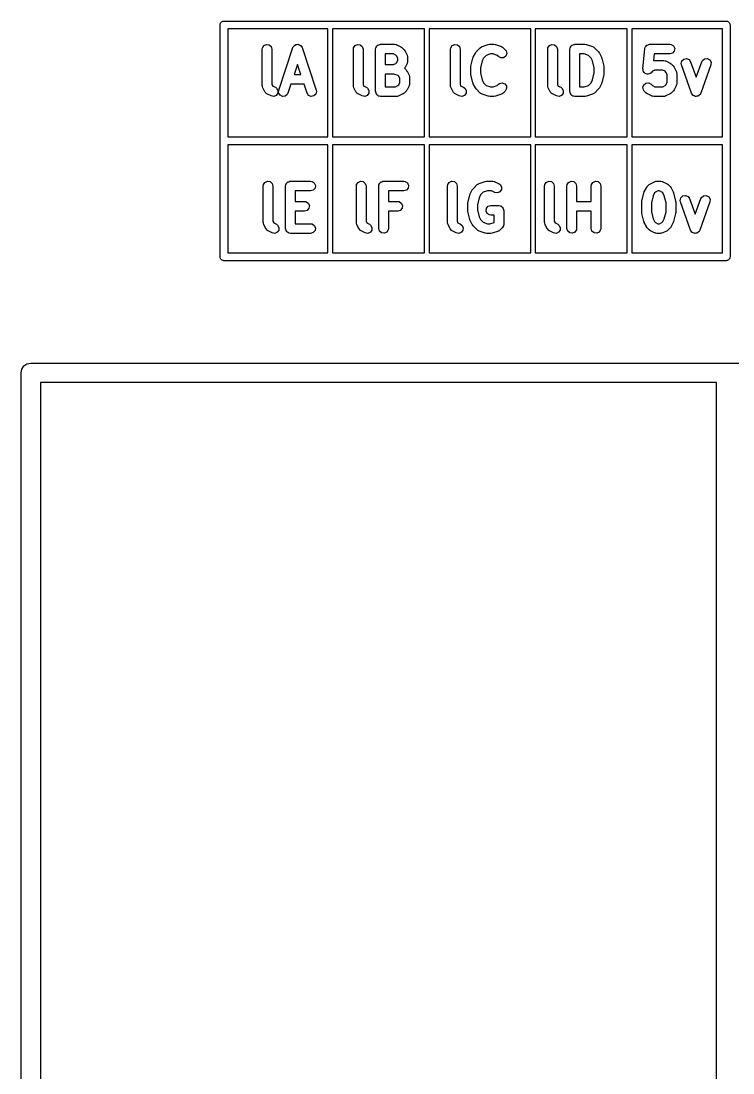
# Model space of a CAD drawing. Extents: x -3.77 to 3.77, y 0.07 to 7.77.
# Drawn here: x -2.608 to -1.883, y 1.492 to 2.563 of the extents above; entities that cross this region are included whole.
import ezdxf

# ---------------------------------------------------------------- set-up
doc = ezdxf.new("R2010")
doc.units = 0
doc.header["$MEASUREMENT"] = 0
doc.layers.add('BLACK', color=7, linetype='CONTINUOUS')

msp = doc.modelspace()

# ---------------------------------------------------------------- linework, layer by layer
at = {"layer": 'BLACK', "linetype": 'CONTINUOUS'}
for p, q in [((-2.40532, 2.56027), (-2.40495, 2.56078)), ((-2.40495, 2.56078), (-2.40476, 2.56137)), ((-2.40476, 2.56137), (-2.40426, 2.56174)), ((-2.40426, 2.56174), (-2.40389, 2.56224)), ((-2.40389, 2.56224), (-2.4033, 2.56243)), ((-2.4033, 2.56243), (-2.40279, 2.5628)), ((-2.40279, 2.5628), (-2.40217, 2.5628)), ((-2.40217, 2.5628), (-2.40157, 2.56299)), ((-2.40157, 2.56299), (-1.88976, 2.56299)), ((-1.88976, 2.56299), (-1.88917, 2.5628)), ((-1.88917, 2.5628), (-1.88855, 2.5628)), ((-1.88855, 2.5628), (-1.88804, 2.56243)), ((-1.88804, 2.56243), (-1.88745, 2.56224)), ((-1.88745, 2.56224), (-1.88708, 2.56174)), ((-1.88708, 2.56174), (-1.88658, 2.56137)), ((-1.88658, 2.56137), (-1.88639, 2.56078)), ((-1.88639, 2.56078), (-1.88602, 2.56027)), ((-2.40551, 2.55906), (-2.40532, 2.55965)), ((-2.40551, 2.32283), (-2.40551, 2.55906)), ((-2.40532, 2.55965), (-2.40532, 2.56027)), ((-2.39764, 2.55512), (-2.39764, 2.44488)), ((-2.29567, 2.55512), (-2.39764, 2.55512)), ((-2.29567, 2.44488), (-2.29567, 2.55512)), ((-2.29094, 2.55512), (-2.29094, 2.44488)), ((-2.19724, 2.55512), (-2.29094, 2.55512)), ((-2.19724, 2.44488), (-2.19724, 2.55512)), ((-2.19252, 2.55512), (-2.19252, 2.44488)), ((-2.08898, 2.55512), (-2.19252, 2.55512)), ((-2.08898, 2.44488), (-2.08898, 2.55512)), ((-2.08425, 2.55512), (-2.08425, 2.44488)), ((-1.99055, 2.55512), (-2.08425, 2.55512)), ((-1.99055, 2.44488), (-1.99055, 2.55512)), ((-1.98583, 2.55512), (-1.98583, 2.44488)), ((-1.8937, 2.55512), (-1.98583, 2.55512)), ((-1.8937, 2.44488), (-1.8937, 2.55512)), ((-1.88602, 2.56027), (-1.88602, 2.55965)), ((-1.88602, 2.55965), (-1.88583, 2.55906)), ((-1.88583, 2.55906), (-1.88583, 2.32283)), ((-2.36244, 2.53439), (-2.36224, 2.53578)), ((-2.36244, 2.49726), (-2.36244, 2.53439)), ((-2.36224, 2.53578), (-2.36073, 2.53811)), ((-2.36073, 2.53811), (-2.35821, 2.53926)), ((-2.35821, 2.53926), (-2.35547, 2.53886)), ((-2.35547, 2.53886), (-2.35338, 2.53704)), ((-2.35338, 2.53704), (-2.3526, 2.53439)), ((-2.3526, 2.53439), (-2.3526, 2.49843)), ((-2.34569, 2.49263), (-2.33125, 2.53594)), ((-2.33125, 2.53594), (-2.33086, 2.53673)), ((-2.33086, 2.53673), (-2.33081, 2.5369)), ((-2.33081, 2.5369), (-2.33073, 2.53698)), ((-2.33073, 2.53698), (-2.33062, 2.5372)), ((-2.33062, 2.5372), (-2.32967, 2.53796)), ((-2.32967, 2.53796), (-2.32878, 2.53879)), ((-2.32878, 2.53879), (-2.3286, 2.53882)), ((-2.3286, 2.53882), (-2.32846, 2.53894)), ((-2.32846, 2.53894), (-2.32725, 2.53906)), ((-2.32725, 2.53906), (-2.32606, 2.53928)), ((-2.32606, 2.53928), (-2.32589, 2.53921)), ((-2.32589, 2.53921), (-2.3257, 2.53923)), ((-2.3257, 2.53923), (-2.32462, 2.53868)), ((-2.32462, 2.53868), (-2.3235, 2.53822)), ((-2.3235, 2.53822), (-2.32339, 2.53807)), ((-2.32339, 2.53807), (-2.32323, 2.53798)), ((-2.32323, 2.53798), (-2.32261, 2.53694)), ((-2.32261, 2.53694), (-2.32192, 2.53594)), ((-2.32192, 2.53594), (-2.30748, 2.49263)), ((-2.26964, 2.53439), (-2.26944, 2.53578)), ((-2.26964, 2.49726), (-2.26964, 2.53439)), ((-2.26944, 2.53578), (-2.26793, 2.53811)), ((-2.26793, 2.53811), (-2.26541, 2.53926)), ((-2.26541, 2.53926), (-2.26267, 2.53886)), ((-2.26267, 2.53886), (-2.26058, 2.53704)), ((-2.26058, 2.53704), (-2.2598, 2.53439)), ((-2.2598, 2.53439), (-2.2598, 2.49843)), ((-2.24695, 2.53439), (-2.24675, 2.53578)), ((-2.24695, 2.49108), (-2.24695, 2.53439)), ((-2.24675, 2.53578), (-2.24656, 2.53608)), ((-2.24656, 2.53608), (-2.24651, 2.53643)), ((-2.24651, 2.53643), (-2.24582, 2.53723)), ((-2.24582, 2.53723), (-2.24525, 2.53811)), ((-2.24525, 2.53811), (-2.24492, 2.53826)), ((-2.24492, 2.53826), (-2.24469, 2.53853)), ((-2.24469, 2.53853), (-2.24368, 2.53882)), ((-2.24368, 2.53882), (-2.24273, 2.53926)), ((-2.24273, 2.53926), (-2.24237, 2.53921)), ((-2.24237, 2.53921), (-2.24203, 2.53931)), ((-2.24203, 2.53931), (-2.2276, 2.53931)), ((-2.23711, 2.52946), (-2.23711, 2.51868)), ((-2.22876, 2.52946), (-2.23711, 2.52946)), ((-2.22639, 2.52828), (-2.22876, 2.52946)), ((-2.2276, 2.53931), (-2.2262, 2.5391)), ((-2.2262, 2.5391), (-2.22583, 2.53886)), ((-2.22583, 2.53886), (-2.2254, 2.53879)), ((-2.2254, 2.53879), (-2.22127, 2.53672)), ((-2.22127, 2.53672), (-2.22011, 2.53592)), ((-2.22011, 2.53592), (-2.22007, 2.53584)), ((-2.22007, 2.53584), (-2.21999, 2.5358)), ((-2.21999, 2.5358), (-2.21793, 2.53374)), ((-2.21793, 2.53374), (-2.21708, 2.53261)), ((-2.21708, 2.53261), (-2.21707, 2.53252)), ((-2.21707, 2.53252), (-2.21701, 2.53246)), ((-2.21701, 2.53246), (-2.21495, 2.52834)), ((-2.17065, 2.53439), (-2.17045, 2.53578)), ((-2.17065, 2.49726), (-2.17065, 2.53439)), ((-2.17045, 2.53578), (-2.16894, 2.53811)), ((-2.16894, 2.53811), (-2.16642, 2.53926)), ((-2.16642, 2.53926), (-2.16368, 2.53886)), ((-2.16368, 2.53886), (-2.16159, 2.53704)), ((-2.16159, 2.53704), (-2.16081, 2.53439)), ((-2.16081, 2.53439), (-2.16081, 2.49843)), ((-2.14745, 2.52627), (-2.14538, 2.5304)), ((-2.14538, 2.5304), (-2.14458, 2.53156)), ((-2.14458, 2.53156), (-2.1445, 2.5316)), ((-2.1445, 2.5316), (-2.14446, 2.53168)), ((-2.14446, 2.53168), (-2.14034, 2.5358)), ((-2.14034, 2.5358), (-2.13921, 2.53665)), ((-2.13921, 2.53665), (-2.13878, 2.53674)), ((-2.13878, 2.53674), (-2.13841, 2.53699)), ((-2.13841, 2.53699), (-2.13223, 2.53905)), ((-2.12987, 2.52946), (-2.1342, 2.52802)), ((-2.13223, 2.53905), (-2.13084, 2.5393)), ((-2.13084, 2.5393), (-2.13075, 2.53928)), ((-2.13075, 2.53928), (-2.13067, 2.53931)), ((-2.13067, 2.53931), (-2.12655, 2.53931)), ((-2.12735, 2.52946), (-2.12987, 2.52946)), ((-2.12302, 2.52802), (-2.12735, 2.52946)), ((-2.12655, 2.53931), (-2.12515, 2.5391)), ((-2.12515, 2.5391), (-2.12508, 2.53906)), ((-2.12508, 2.53906), (-2.12499, 2.53905)), ((-2.12499, 2.53905), (-2.1188, 2.53699)), ((-2.1188, 2.53699), (-2.11754, 2.53636)), ((-2.11754, 2.53636), (-2.11727, 2.53601)), ((-2.11727, 2.53601), (-2.11688, 2.5358)), ((-2.11688, 2.5358), (-2.11482, 2.53374)), ((-2.11482, 2.53374), (-2.11397, 2.53261)), ((-2.11339, 2.5299), (-2.11436, 2.52731)), ((-2.11397, 2.53261), (-2.11339, 2.5299)), ((-2.07166, 2.53439), (-2.07146, 2.53578)), ((-2.07166, 2.49726), (-2.07166, 2.53439)), ((-2.07146, 2.53578), (-2.06996, 2.53811)), ((-2.06996, 2.53811), (-2.06744, 2.53926)), ((-2.06744, 2.53926), (-2.06469, 2.53886)), ((-2.06469, 2.53886), (-2.0626, 2.53704)), ((-2.0626, 2.53704), (-2.06182, 2.53439)), ((-2.06182, 2.53439), (-2.06182, 2.49843)), ((-2.04898, 2.53439), (-2.04878, 2.53578)), ((-2.04898, 2.49108), (-2.04898, 2.53439)), ((-2.04878, 2.53578), (-2.04858, 2.53608)), ((-2.04858, 2.53608), (-2.04853, 2.53643)), ((-2.04853, 2.53643), (-2.04784, 2.53723)), ((-2.04784, 2.53723), (-2.04727, 2.53811)), ((-2.04727, 2.53811), (-2.04695, 2.53826)), ((-2.04695, 2.53826), (-2.04672, 2.53853)), ((-2.04672, 2.53853), (-2.04571, 2.53882)), ((-2.04571, 2.53882), (-2.04475, 2.53926)), ((-2.04475, 2.53926), (-2.0444, 2.53921)), ((-2.0444, 2.53921), (-2.04406, 2.53931)), ((-2.04406, 2.53931), (-2.03375, 2.53931)), ((-2.03914, 2.52946), (-2.03914, 2.496)), ((-2.03454, 2.52946), (-2.03914, 2.52946)), ((-2.03022, 2.52802), (-2.03454, 2.52946)), ((-2.03375, 2.53931), (-2.03235, 2.5391)), ((-2.03235, 2.5391), (-2.03228, 2.53906)), ((-2.03228, 2.53906), (-2.03219, 2.53905)), ((-2.03219, 2.53905), (-2.026, 2.53699)), ((-2.026, 2.53699), (-2.02474, 2.53636)), ((-2.02474, 2.53636), (-2.02447, 2.53601)), ((-2.02447, 2.53601), (-2.02408, 2.5358)), ((-2.02408, 2.5358), (-2.01995, 2.53168)), ((-2.01995, 2.53168), (-2.01911, 2.53055)), ((-2.01911, 2.53055), (-2.01909, 2.53046)), ((-2.01909, 2.53046), (-2.01903, 2.5304)), ((-2.01903, 2.5304), (-2.01697, 2.52627)), ((-1.97471, 2.51425), (-1.97265, 2.53487)), ((-1.97265, 2.53487), (-1.97231, 2.53625)), ((-1.97231, 2.53625), (-1.97224, 2.53633)), ((-1.97224, 2.53633), (-1.97223, 2.53643)), ((-1.97223, 2.53643), (-1.97139, 2.53741)), ((-1.97139, 2.53741), (-1.97058, 2.53841)), ((-1.97058, 2.53841), (-1.97048, 2.53845)), ((-1.97048, 2.53845), (-1.97041, 2.53853)), ((-1.97041, 2.53853), (-1.96918, 2.53889)), ((-1.96918, 2.53889), (-1.96796, 2.5393)), ((-1.96796, 2.5393), (-1.96786, 2.53928)), ((-1.96786, 2.53928), (-1.96775, 2.53931)), ((-1.96775, 2.53931), (-1.94713, 2.53931)), ((-1.9633, 2.52946), (-1.96398, 2.52271)), ((-1.94713, 2.52946), (-1.9633, 2.52946)), ((-1.94713, 2.53931), (-1.94573, 2.5391)), ((-1.94447, 2.53024), (-1.94713, 2.52946)), ((-1.94573, 2.5391), (-1.94341, 2.5376)), ((-1.94266, 2.53234), (-1.94447, 2.53024)), ((-1.94341, 2.5376), (-1.94226, 2.53508)), ((-1.94226, 2.53508), (-1.94266, 2.53234)), ((-2.32658, 2.51882), (-2.33007, 2.50837)), ((-2.3231, 2.50837), (-2.32658, 2.51882)), ((-2.23711, 2.51868), (-2.22876, 2.51868)), ((-2.22876, 2.51868), (-2.22639, 2.51987)), ((-2.22545, 2.52735), (-2.22639, 2.52828)), ((-2.22639, 2.51987), (-2.22545, 2.5208)), ((-2.22427, 2.52497), (-2.22545, 2.52735)), ((-2.22545, 2.5208), (-2.22427, 2.52317)), ((-2.22427, 2.52317), (-2.22427, 2.52497)), ((-2.21495, 2.51981), (-2.21701, 2.51569)), ((-2.21495, 2.52834), (-2.2145, 2.527)), ((-2.21487, 2.52024), (-2.21495, 2.51981)), ((-2.21463, 2.52061), (-2.21487, 2.52024)), ((-2.21443, 2.52201), (-2.21463, 2.52061)), ((-2.2145, 2.527), (-2.21455, 2.52656)), ((-2.21455, 2.52656), (-2.21443, 2.52614)), ((-2.21443, 2.52614), (-2.21443, 2.52201)), ((-2.14988, 2.51702), (-2.14782, 2.52527)), ((-2.14782, 2.52527), (-2.14748, 2.5261)), ((-2.14748, 2.5261), (-2.14745, 2.52627)), ((-2.1384, 2.52236), (-2.14019, 2.51522)), ((-2.13694, 2.52528), (-2.1384, 2.52236)), ((-2.1342, 2.52802), (-2.13694, 2.52528)), ((-2.12178, 2.52678), (-2.12302, 2.52802)), ((-2.11935, 2.52545), (-2.12178, 2.52678)), ((-2.11658, 2.52565), (-2.11935, 2.52545)), ((-2.11436, 2.52731), (-2.11658, 2.52565)), ((-2.02748, 2.52528), (-2.03022, 2.52802)), ((-2.02602, 2.52236), (-2.02748, 2.52528)), ((-2.02423, 2.51522), (-2.02602, 2.52236)), ((-2.01697, 2.52627), (-2.01669, 2.52542)), ((-2.01669, 2.52542), (-2.0166, 2.52527)), ((-2.0166, 2.52527), (-2.01454, 2.51702)), ((-1.96398, 2.52271), (-1.96363, 2.52281)), ((-1.96363, 2.52281), (-1.95332, 2.52281)), ((-1.95332, 2.52281), (-1.95192, 2.52261)), ((-1.95192, 2.52261), (-1.95155, 2.52237)), ((-1.95155, 2.52237), (-1.95112, 2.52229)), ((-1.95112, 2.52229), (-1.94699, 2.52023)), ((-1.94699, 2.52023), (-1.94583, 2.51942)), ((-1.94583, 2.51942), (-1.94579, 2.51935)), ((-1.94579, 2.51935), (-1.94571, 2.5193)), ((-1.94571, 2.5193), (-1.94365, 2.51724)), ((-1.93555, 2.51968), (-1.93491, 2.52238)), ((-1.93527, 2.51829), (-1.93555, 2.51968)), ((-1.92496, 2.48942), (-1.93527, 2.51829)), ((-1.93491, 2.52238), (-1.93293, 2.5243)), ((-1.93293, 2.5243), (-1.93021, 2.52485)), ((-1.93021, 2.52485), (-1.92763, 2.52385)), ((-1.92763, 2.52385), (-1.926, 2.5216)), ((-1.926, 2.5216), (-1.92032, 2.50571)), ((-1.92032, 2.50571), (-1.91465, 2.5216)), ((-1.90538, 2.51829), (-1.91569, 2.48942)), ((-1.91465, 2.5216), (-1.91398, 2.52285)), ((-1.91398, 2.52285), (-1.91179, 2.52454)), ((-1.91179, 2.52454), (-1.90903, 2.52477)), ((-1.90903, 2.52477), (-1.90658, 2.52347)), ((-1.90658, 2.52347), (-1.90522, 2.52106)), ((-1.90522, 2.52106), (-1.90538, 2.51829)), ((-2.33007, 2.50837), (-2.3231, 2.50837)), ((-2.23711, 2.50884), (-2.23711, 2.496)), ((-2.2284, 2.50884), (-2.23711, 2.50884)), ((-2.22407, 2.5074), (-2.2284, 2.50884)), ((-2.22339, 2.50672), (-2.22407, 2.5074)), ((-2.21701, 2.51569), (-2.21759, 2.51484)), ((-2.21759, 2.51484), (-2.21587, 2.51312)), ((-2.21587, 2.51312), (-2.21502, 2.51199)), ((-2.21502, 2.51199), (-2.215, 2.5119)), ((-2.215, 2.5119), (-2.21495, 2.51184)), ((-2.21495, 2.51184), (-2.21288, 2.50771)), ((-2.21288, 2.50771), (-2.21244, 2.50637)), ((-2.15003, 2.51582), (-2.14988, 2.51688)), ((-2.15003, 2.50964), (-2.15003, 2.51582)), ((-2.14999, 2.5095), (-2.15003, 2.50964)), ((-2.14988, 2.50844), (-2.14999, 2.5095)), ((-2.14988, 2.51688), (-2.14988, 2.51702)), ((-2.14782, 2.5002), (-2.14988, 2.50844)), ((-2.14019, 2.51522), (-2.14019, 2.51024)), ((-2.14019, 2.51024), (-2.1384, 2.50311)), ((-2.02602, 2.50311), (-2.02423, 2.51024)), ((-2.02423, 2.51024), (-2.02423, 2.51522)), ((-2.01454, 2.50844), (-2.0166, 2.5002)), ((-2.01454, 2.51702), (-2.01443, 2.51596)), ((-2.01439, 2.50964), (-2.01454, 2.50859)), ((-2.01454, 2.50859), (-2.01454, 2.50844)), ((-2.01443, 2.51596), (-2.01439, 2.51582)), ((-2.01439, 2.51582), (-2.01439, 2.50964)), ((-1.97451, 2.51316), (-1.97471, 2.51425)), ((-1.97443, 2.51205), (-1.97451, 2.51316)), ((-1.97426, 2.51181), (-1.97443, 2.51205)), ((-1.9742, 2.51153), (-1.97426, 2.51181)), ((-1.97344, 2.51072), (-1.9742, 2.51153)), ((-1.97277, 2.50983), (-1.97344, 2.51072)), ((-1.9725, 2.50973), (-1.97277, 2.50983)), ((-1.9723, 2.50951), (-1.9725, 2.50973)), ((-1.97122, 2.50925), (-1.9723, 2.50951)), ((-1.97018, 2.50885), (-1.97122, 2.50925)), ((-1.96989, 2.50892), (-1.97018, 2.50885)), ((-1.96961, 2.50885), (-1.96989, 2.50892)), ((-1.96856, 2.5092), (-1.96961, 2.50885)), ((-1.96747, 2.50944), (-1.96856, 2.5092)), ((-1.96714, 2.50969), (-1.96747, 2.50944)), ((-1.96699, 2.50974), (-1.96714, 2.50969)), ((-1.96687, 2.50989), (-1.96699, 2.50974)), ((-1.96634, 2.51028), (-1.96687, 2.50989)), ((-1.96484, 2.51178), (-1.96634, 2.51028)), ((-1.96247, 2.51297), (-1.96484, 2.51178)), ((-1.95448, 2.51297), (-1.96247, 2.51297)), ((-1.95211, 2.51178), (-1.95448, 2.51297)), ((-1.95118, 2.51085), (-1.95211, 2.51178)), ((-1.94999, 2.50848), (-1.95118, 2.51085)), ((-1.94999, 2.50049), (-1.94999, 2.50848)), ((-1.94365, 2.51724), (-1.94281, 2.51611)), ((-1.94281, 2.51611), (-1.94279, 2.51603)), ((-1.94279, 2.51603), (-1.94273, 2.51596)), ((-1.94273, 2.51596), (-1.94067, 2.51184)), ((-1.94067, 2.51184), (-1.94022, 2.5105)), ((-1.94022, 2.5105), (-1.94027, 2.51006)), ((-1.94027, 2.51006), (-1.94015, 2.50964)), ((-1.94015, 2.50964), (-1.94015, 2.49933)), ((-2.36232, 2.49684), (-2.36244, 2.49726)), ((-2.36236, 2.4964), (-2.36232, 2.49684)), ((-2.3526, 2.49843), (-2.35179, 2.49681)), ((-2.35179, 2.49681), (-2.34913, 2.49548)), ((-2.33335, 2.49853), (-2.33635, 2.48952)), ((-2.31982, 2.49853), (-2.33335, 2.49853)), ((-2.31682, 2.48952), (-2.31982, 2.49853)), ((-2.26951, 2.49684), (-2.26964, 2.49726)), ((-2.26956, 2.4964), (-2.26951, 2.49684)), ((-2.2598, 2.49843), (-2.25899, 2.49681)), ((-2.25899, 2.49681), (-2.25633, 2.49548)), ((-2.2267, 2.496), (-2.22432, 2.49718)), ((-2.22432, 2.49718), (-2.22339, 2.49812)), ((-2.22221, 2.50435), (-2.22339, 2.50672)), ((-2.22339, 2.49812), (-2.22221, 2.50049)), ((-2.22221, 2.50049), (-2.22221, 2.50435)), ((-2.21288, 2.49713), (-2.21495, 2.493)), ((-2.21281, 2.49756), (-2.21288, 2.49713)), ((-2.21257, 2.49793), (-2.21281, 2.49756)), ((-2.21236, 2.49933), (-2.21257, 2.49793)), ((-2.21244, 2.50637), (-2.21249, 2.50594)), ((-2.21249, 2.50594), (-2.21236, 2.50551)), ((-2.21236, 2.50551), (-2.21236, 2.49933)), ((-2.17053, 2.49684), (-2.17065, 2.49726)), ((-2.17057, 2.4964), (-2.17053, 2.49684)), ((-2.16081, 2.49843), (-2.16, 2.49681)), ((-2.16, 2.49681), (-2.15734, 2.49548)), ((-2.14773, 2.50004), (-2.14782, 2.5002)), ((-2.14745, 2.49919), (-2.14773, 2.50004)), ((-2.14538, 2.49506), (-2.14745, 2.49919)), ((-2.1384, 2.50311), (-2.13694, 2.50018)), ((-2.13694, 2.50018), (-2.1342, 2.49744)), ((-2.1342, 2.49744), (-2.12987, 2.496)), ((-2.12735, 2.496), (-2.12302, 2.49744)), ((-2.12302, 2.49744), (-2.12178, 2.49868)), ((-2.12178, 2.49868), (-2.12065, 2.49953)), ((-2.12065, 2.49953), (-2.11794, 2.50011)), ((-2.11794, 2.50011), (-2.11534, 2.49914)), ((-2.11534, 2.49914), (-2.11369, 2.49692)), ((-2.11369, 2.49692), (-2.11349, 2.49415)), ((-2.07154, 2.49684), (-2.07166, 2.49726)), ((-2.07159, 2.4964), (-2.07154, 2.49684)), ((-2.06182, 2.49843), (-2.06101, 2.49681)), ((-2.06101, 2.49681), (-2.05835, 2.49548)), ((-2.03454, 2.496), (-2.03022, 2.49744)), ((-2.03022, 2.49744), (-2.02748, 2.50018)), ((-2.02748, 2.50018), (-2.02602, 2.50311)), ((-2.01697, 2.49919), (-2.01903, 2.49506)), ((-2.01694, 2.49936), (-2.01697, 2.49919)), ((-2.0166, 2.5002), (-2.01694, 2.49936)), ((-1.97472, 2.49556), (-1.97375, 2.49816)), ((-1.97375, 2.49816), (-1.97153, 2.49982)), ((-1.97153, 2.49982), (-1.96877, 2.50001)), ((-1.96877, 2.50001), (-1.96634, 2.49868)), ((-1.96634, 2.49868), (-1.96484, 2.49718)), ((-1.96484, 2.49718), (-1.96247, 2.496)), ((-1.95448, 2.496), (-1.95211, 2.49718)), ((-1.95211, 2.49718), (-1.95118, 2.49812)), ((-1.95118, 2.49812), (-1.94999, 2.50049)), ((-1.94067, 2.49713), (-1.94273, 2.493)), ((-1.94059, 2.49756), (-1.94067, 2.49713)), ((-1.94035, 2.49793), (-1.94059, 2.49756)), ((-1.94015, 2.49933), (-1.94035, 2.49793)), ((-2.36192, 2.49506), (-2.36236, 2.4964)), ((-2.35986, 2.49094), (-2.36192, 2.49506)), ((-2.35926, 2.4903), (-2.35986, 2.49094)), ((-2.35882, 2.48954), (-2.35926, 2.4903)), ((-2.35809, 2.48904), (-2.35882, 2.48954)), ((-2.35797, 2.48891), (-2.35809, 2.48904)), ((-2.35786, 2.48888), (-2.35797, 2.48891)), ((-2.35766, 2.48874), (-2.35786, 2.48888)), ((-2.35353, 2.48668), (-2.35766, 2.48874)), ((-2.35081, 2.48618), (-2.35353, 2.48668)), ((-2.34825, 2.48724), (-2.35081, 2.48618)), ((-2.34913, 2.49548), (-2.34797, 2.49467)), ((-2.34666, 2.48952), (-2.34825, 2.48724)), ((-2.34797, 2.49467), (-2.34656, 2.49229)), ((-2.34656, 2.49229), (-2.34666, 2.48952)), ((-2.34579, 2.48987), (-2.34569, 2.49263)), ((-2.34438, 2.48748), (-2.34579, 2.48987)), ((-2.3419, 2.48624), (-2.34438, 2.48748)), ((-2.33915, 2.48653), (-2.3419, 2.48624)), ((-2.33699, 2.48826), (-2.33915, 2.48653)), ((-2.33635, 2.48952), (-2.33699, 2.48826)), ((-2.31524, 2.48725), (-2.31682, 2.48952)), ((-2.31268, 2.48619), (-2.31524, 2.48725)), ((-2.30995, 2.48668), (-2.31268, 2.48619)), ((-2.30792, 2.48856), (-2.30995, 2.48668)), ((-2.30723, 2.49124), (-2.30792, 2.48856)), ((-2.30748, 2.49263), (-2.30723, 2.49124)), ((-2.26912, 2.49506), (-2.26956, 2.4964)), ((-2.26706, 2.49094), (-2.26912, 2.49506)), ((-2.26646, 2.4903), (-2.26706, 2.49094)), ((-2.26602, 2.48954), (-2.26646, 2.4903)), ((-2.26529, 2.48904), (-2.26602, 2.48954)), ((-2.26517, 2.48891), (-2.26529, 2.48904)), ((-2.26506, 2.48888), (-2.26517, 2.48891)), ((-2.26486, 2.48874), (-2.26506, 2.48888)), ((-2.26073, 2.48668), (-2.26486, 2.48874)), ((-2.258, 2.48618), (-2.26073, 2.48668)), ((-2.25544, 2.48724), (-2.258, 2.48618)), ((-2.25633, 2.49548), (-2.25517, 2.49467)), ((-2.25386, 2.48952), (-2.25544, 2.48724)), ((-2.25517, 2.49467), (-2.25376, 2.49229)), ((-2.25376, 2.49229), (-2.25386, 2.48952)), ((-2.24685, 2.49074), (-2.24695, 2.49108)), ((-2.2469, 2.49038), (-2.24685, 2.49074)), ((-2.24647, 2.48943), (-2.2469, 2.49038)), ((-2.24617, 2.48842), (-2.24647, 2.48943)), ((-2.2459, 2.48819), (-2.24617, 2.48842)), ((-2.24576, 2.48786), (-2.2459, 2.48819)), ((-2.24487, 2.48729), (-2.24576, 2.48786)), ((-2.24408, 2.4866), (-2.24487, 2.48729)), ((-2.24373, 2.48655), (-2.24408, 2.4866)), ((-2.24343, 2.48636), (-2.24373, 2.48655)), ((-2.24203, 2.48616), (-2.24343, 2.48636)), ((-2.22553, 2.48616), (-2.24203, 2.48616)), ((-2.23711, 2.496), (-2.2267, 2.496)), ((-2.22511, 2.48628), (-2.22553, 2.48616)), ((-2.22467, 2.48623), (-2.22511, 2.48628)), ((-2.22333, 2.48668), (-2.22467, 2.48623)), ((-2.21921, 2.48874), (-2.22333, 2.48668)), ((-2.21915, 2.4888), (-2.21921, 2.48874)), ((-2.21906, 2.48882), (-2.21915, 2.4888)), ((-2.21793, 2.48966), (-2.21906, 2.48882)), ((-2.21587, 2.49172), (-2.21793, 2.48966)), ((-2.21583, 2.4918), (-2.21587, 2.49172)), ((-2.21575, 2.49184), (-2.21583, 2.4918)), ((-2.21495, 2.493), (-2.21575, 2.49184)), ((-2.17013, 2.49506), (-2.17057, 2.4964)), ((-2.16807, 2.49094), (-2.17013, 2.49506)), ((-2.16747, 2.4903), (-2.16807, 2.49094)), ((-2.16703, 2.48954), (-2.16747, 2.4903)), ((-2.16631, 2.48904), (-2.16703, 2.48954)), ((-2.16618, 2.48891), (-2.16631, 2.48904)), ((-2.16608, 2.48888), (-2.16618, 2.48891)), ((-2.16587, 2.48874), (-2.16608, 2.48888)), ((-2.16174, 2.48668), (-2.16587, 2.48874)), ((-2.15902, 2.48618), (-2.16174, 2.48668)), ((-2.15646, 2.48724), (-2.15902, 2.48618)), ((-2.15734, 2.49548), (-2.15618, 2.49467)), ((-2.15487, 2.48952), (-2.15646, 2.48724)), ((-2.15618, 2.49467), (-2.15477, 2.49229)), ((-2.15477, 2.49229), (-2.15487, 2.48952)), ((-2.14533, 2.495), (-2.14538, 2.49506)), ((-2.14531, 2.49492), (-2.14533, 2.495)), ((-2.14446, 2.49378), (-2.14531, 2.49492)), ((-2.14034, 2.48966), (-2.14446, 2.49378)), ((-2.13995, 2.48945), (-2.14034, 2.48966)), ((-2.13968, 2.48911), (-2.13995, 2.48945)), ((-2.13841, 2.48847), (-2.13968, 2.48911)), ((-2.13223, 2.48641), (-2.13841, 2.48847)), ((-2.13214, 2.48641), (-2.13223, 2.48641)), ((-2.13207, 2.48636), (-2.13214, 2.48641)), ((-2.13067, 2.48616), (-2.13207, 2.48636)), ((-2.12655, 2.48616), (-2.13067, 2.48616)), ((-2.12987, 2.496), (-2.12735, 2.496)), ((-2.12646, 2.48618), (-2.12655, 2.48616)), ((-2.12638, 2.48616), (-2.12646, 2.48618)), ((-2.12499, 2.48641), (-2.12638, 2.48616)), ((-2.1188, 2.48847), (-2.12499, 2.48641)), ((-2.11844, 2.48872), (-2.1188, 2.48847)), ((-2.11801, 2.48882), (-2.11844, 2.48872)), ((-2.11688, 2.48966), (-2.11801, 2.48882)), ((-2.11482, 2.49172), (-2.11688, 2.48966)), ((-2.11349, 2.49415), (-2.11482, 2.49172)), ((-2.07114, 2.49506), (-2.07159, 2.4964)), ((-2.06908, 2.49094), (-2.07114, 2.49506)), ((-2.06849, 2.4903), (-2.06908, 2.49094)), ((-2.06804, 2.48954), (-2.06849, 2.4903)), ((-2.06732, 2.48904), (-2.06804, 2.48954)), ((-2.06719, 2.48891), (-2.06732, 2.48904)), ((-2.06709, 2.48888), (-2.06719, 2.48891)), ((-2.06688, 2.48874), (-2.06709, 2.48888)), ((-2.06276, 2.48668), (-2.06688, 2.48874)), ((-2.06003, 2.48618), (-2.06276, 2.48668)), ((-2.05747, 2.48724), (-2.06003, 2.48618)), ((-2.05835, 2.49548), (-2.05719, 2.49467)), ((-2.05589, 2.48952), (-2.05747, 2.48724)), ((-2.05719, 2.49467), (-2.05578, 2.49229)), ((-2.05578, 2.49229), (-2.05589, 2.48952)), ((-2.04888, 2.49074), (-2.04898, 2.49108)), ((-2.04893, 2.49038), (-2.04888, 2.49074)), ((-2.04849, 2.48943), (-2.04893, 2.49038)), ((-2.0482, 2.48842), (-2.04849, 2.48943)), ((-2.04793, 2.48819), (-2.0482, 2.48842)), ((-2.04778, 2.48786), (-2.04793, 2.48819)), ((-2.0469, 2.48729), (-2.04778, 2.48786)), ((-2.04611, 2.4866), (-2.0469, 2.48729)), ((-2.04575, 2.48655), (-2.04611, 2.4866)), ((-2.04545, 2.48636), (-2.04575, 2.48655)), ((-2.04406, 2.48616), (-2.04545, 2.48636)), ((-2.03375, 2.48616), (-2.04406, 2.48616)), ((-2.03914, 2.496), (-2.03454, 2.496)), ((-2.03366, 2.48618), (-2.03375, 2.48616)), ((-2.03358, 2.48616), (-2.03366, 2.48618)), ((-2.03219, 2.48641), (-2.03358, 2.48616)), ((-2.026, 2.48847), (-2.03219, 2.48641)), ((-2.02564, 2.48872), (-2.026, 2.48847)), ((-2.02521, 2.48882), (-2.02564, 2.48872)), ((-2.02408, 2.48966), (-2.02521, 2.48882)), ((-2.01995, 2.49378), (-2.02408, 2.48966)), ((-2.01991, 2.49386), (-2.01995, 2.49378)), ((-2.01984, 2.4939), (-2.01991, 2.49386)), ((-2.01903, 2.49506), (-2.01984, 2.4939)), ((-1.97414, 2.49285), (-1.97472, 2.49556)), ((-1.9733, 2.49172), (-1.97414, 2.49285)), ((-1.97123, 2.48966), (-1.9733, 2.49172)), ((-1.97116, 2.48962), (-1.97123, 2.48966)), ((-1.97111, 2.48954), (-1.97116, 2.48962)), ((-1.96995, 2.48874), (-1.97111, 2.48954)), ((-1.96583, 2.48668), (-1.96995, 2.48874)), ((-1.9654, 2.4866), (-1.96583, 2.48668)), ((-1.96503, 2.48636), (-1.9654, 2.4866)), ((-1.96363, 2.48616), (-1.96503, 2.48636)), ((-1.95332, 2.48616), (-1.96363, 2.48616)), ((-1.96247, 2.496), (-1.95448, 2.496)), ((-1.9529, 2.48628), (-1.95332, 2.48616)), ((-1.95246, 2.48623), (-1.9529, 2.48628)), ((-1.95112, 2.48668), (-1.95246, 2.48623)), ((-1.94699, 2.48874), (-1.95112, 2.48668)), ((-1.94693, 2.4888), (-1.94699, 2.48874)), ((-1.94685, 2.48882), (-1.94693, 2.4888)), ((-1.94571, 2.48966), (-1.94685, 2.48882)), ((-1.94365, 2.49172), (-1.94571, 2.48966)), ((-1.94361, 2.4918), (-1.94365, 2.49172)), ((-1.94354, 2.49184), (-1.94361, 2.4918)), ((-1.94273, 2.493), (-1.94354, 2.49184)), ((-1.9243, 2.48852), (-1.92496, 2.48942)), ((-1.92376, 2.48755), (-1.9243, 2.48852)), ((-1.9235, 2.48742), (-1.92376, 2.48755)), ((-1.92333, 2.48718), (-1.9235, 2.48742)), ((-1.92229, 2.48678), (-1.92333, 2.48718)), ((-1.92131, 2.48626), (-1.92229, 2.48678)), ((-1.92102, 2.48628), (-1.92131, 2.48626)), ((-1.92075, 2.48618), (-1.92102, 2.48628)), ((-1.91966, 2.4864), (-1.92075, 2.48618)), ((-1.91855, 2.48649), (-1.91966, 2.4864)), ((-1.91832, 2.48667), (-1.91855, 2.48649)), ((-1.91803, 2.48672), (-1.91832, 2.48667)), ((-1.91723, 2.4875), (-1.91803, 2.48672)), ((-1.91635, 2.48817), (-1.91723, 2.4875)), ((-1.91615, 2.48854), (-1.91635, 2.48817)), ((-1.91604, 2.48865), (-1.91615, 2.48854)), ((-1.916, 2.48884), (-1.91604, 2.48865)), ((-1.91569, 2.48942), (-1.916, 2.48884)), ((-2.39764, 2.44488), (-2.29567, 2.44488)), ((-2.29094, 2.44488), (-2.19724, 2.44488)), ((-2.19252, 2.44488), (-2.08898, 2.44488)), ((-2.08425, 2.44488), (-1.99055, 2.44488)), ((-1.98583, 2.44488), (-1.8937, 2.44488)), ((-2.39764, 2.43701), (-2.39764, 2.32677)), ((-2.29567, 2.43701), (-2.39764, 2.43701)), ((-2.29567, 2.32677), (-2.29567, 2.43701)), ((-2.29094, 2.43701), (-2.29094, 2.32677)), ((-2.19724, 2.43701), (-2.29094, 2.43701)), ((-2.19724, 2.32677), (-2.19724, 2.43701)), ((-2.19252, 2.43701), (-2.19252, 2.32677)), ((-2.08898, 2.43701), (-2.19252, 2.43701)), ((-2.08898, 2.32677), (-2.08898, 2.43701)), ((-2.08425, 2.43701), (-2.08425, 2.32677)), ((-1.99055, 2.43701), (-2.08425, 2.43701)), ((-1.99055, 2.32677), (-1.99055, 2.43701)), ((-1.98583, 2.43701), (-1.98583, 2.32677)), ((-1.8937, 2.43701), (-1.98583, 2.43701)), ((-1.8937, 2.32677), (-1.8937, 2.43701)), ((-2.36141, 2.39494), (-2.36121, 2.39633)), ((-2.36141, 2.35782), (-2.36141, 2.39494)), ((-2.36121, 2.39633), (-2.3597, 2.39866)), ((-2.3597, 2.39866), (-2.35718, 2.39981)), ((-2.35718, 2.39981), (-2.35444, 2.39941)), ((-2.35444, 2.39941), (-2.35235, 2.39759)), ((-2.35235, 2.39759), (-2.35157, 2.39494)), ((-2.35157, 2.39494), (-2.35157, 2.35898)), ((-2.33872, 2.39494), (-2.33852, 2.39633)), ((-2.33872, 2.35163), (-2.33872, 2.39494)), ((-2.33852, 2.39633), (-2.33833, 2.39663)), ((-2.33833, 2.39663), (-2.33828, 2.39698)), ((-2.33828, 2.39698), (-2.33759, 2.39778)), ((-2.33759, 2.39778), (-2.33702, 2.39866)), ((-2.33702, 2.39866), (-2.33669, 2.39881)), ((-2.33669, 2.39881), (-2.33646, 2.39908)), ((-2.33646, 2.39908), (-2.33545, 2.39937)), ((-2.33545, 2.39937), (-2.3345, 2.39981)), ((-2.3345, 2.39981), (-2.33414, 2.39976)), ((-2.33414, 2.39976), (-2.3338, 2.39986)), ((-2.3338, 2.39986), (-2.31318, 2.39986)), ((-2.31318, 2.39002), (-2.32888, 2.39002)), ((-2.32888, 2.39002), (-2.32888, 2.37924)), ((-2.31318, 2.39986), (-2.31178, 2.39965)), ((-2.31052, 2.39079), (-2.31318, 2.39002)), ((-2.31178, 2.39965), (-2.30945, 2.39815)), ((-2.3087, 2.39289), (-2.31052, 2.39079)), ((-2.30945, 2.39815), (-2.30831, 2.39563)), ((-2.30831, 2.39563), (-2.3087, 2.39289)), ((-2.26654, 2.39494), (-2.26634, 2.39633)), ((-2.26654, 2.35782), (-2.26654, 2.39494)), ((-2.26634, 2.39633), (-2.26484, 2.39866)), ((-2.26484, 2.39866), (-2.26232, 2.39981)), ((-2.26232, 2.39981), (-2.25957, 2.39941)), ((-2.25957, 2.39941), (-2.25748, 2.39759)), ((-2.25748, 2.39759), (-2.2567, 2.39494)), ((-2.2567, 2.39494), (-2.2567, 2.35898)), ((-2.24386, 2.39494), (-2.24366, 2.39633)), ((-2.24386, 2.35163), (-2.24386, 2.39494)), ((-2.24366, 2.39633), (-2.24346, 2.39663)), ((-2.24346, 2.39663), (-2.24341, 2.39698)), ((-2.24341, 2.39698), (-2.24272, 2.39778)), ((-2.24272, 2.39778), (-2.24215, 2.39866)), ((-2.24215, 2.39866), (-2.24183, 2.39881)), ((-2.24183, 2.39881), (-2.2416, 2.39908)), ((-2.2416, 2.39908), (-2.24059, 2.39937)), ((-2.24059, 2.39937), (-2.23963, 2.39981)), ((-2.23963, 2.39981), (-2.23928, 2.39976)), ((-2.23928, 2.39976), (-2.23894, 2.39986)), ((-2.23894, 2.39986), (-2.21832, 2.39986)), ((-2.21832, 2.39002), (-2.23402, 2.39002)), ((-2.23402, 2.39002), (-2.23402, 2.37924)), ((-2.21832, 2.39986), (-2.21692, 2.39965)), ((-2.21566, 2.39079), (-2.21832, 2.39002)), ((-2.21692, 2.39965), (-2.21459, 2.39815)), ((-2.21384, 2.39289), (-2.21566, 2.39079)), ((-2.21459, 2.39815), (-2.21344, 2.39563)), ((-2.21344, 2.39563), (-2.21384, 2.39289)), ((-2.17374, 2.39494), (-2.17354, 2.39633)), ((-2.17374, 2.35782), (-2.17374, 2.39494)), ((-2.17354, 2.39633), (-2.17204, 2.39866)), ((-2.17204, 2.39866), (-2.16952, 2.39981)), ((-2.16952, 2.39981), (-2.16677, 2.39941)), ((-2.16677, 2.39941), (-2.16468, 2.39759)), ((-2.16468, 2.39759), (-2.1639, 2.39494)), ((-2.1639, 2.39494), (-2.1639, 2.35898)), ((-2.15054, 2.38683), (-2.14848, 2.39095)), ((-2.14848, 2.39095), (-2.14767, 2.39211)), ((-2.14767, 2.39211), (-2.1476, 2.39215)), ((-2.1476, 2.39215), (-2.14756, 2.39223)), ((-2.14756, 2.39223), (-2.14343, 2.39635)), ((-2.14343, 2.39635), (-2.1423, 2.3972)), ((-2.1423, 2.3972), (-2.14187, 2.39729)), ((-2.14187, 2.39729), (-2.14151, 2.39754)), ((-2.14151, 2.39754), (-2.13532, 2.3996)), ((-2.13297, 2.39002), (-2.13729, 2.38857)), ((-2.13532, 2.3996), (-2.13393, 2.39985)), ((-2.13393, 2.39985), (-2.13385, 2.39983)), ((-2.13385, 2.39983), (-2.13376, 2.39986)), ((-2.13376, 2.39986), (-2.12758, 2.39986)), ((-2.12874, 2.39002), (-2.13297, 2.39002)), ((-2.12565, 2.38847), (-2.12874, 2.39002)), ((-2.12758, 2.39986), (-2.12618, 2.39965)), ((-2.12618, 2.39965), (-2.12581, 2.39942)), ((-2.12581, 2.39942), (-2.12538, 2.39934)), ((-2.12538, 2.39934), (-2.12125, 2.39728)), ((-2.12125, 2.39728), (-2.12009, 2.39647)), ((-2.11879, 2.39132), (-2.12037, 2.38904)), ((-2.12009, 2.39647), (-2.11868, 2.39408)), ((-2.11868, 2.39408), (-2.11879, 2.39132)), ((-2.07476, 2.39494), (-2.07455, 2.39633)), ((-2.07476, 2.35782), (-2.07476, 2.39494)), ((-2.07455, 2.39633), (-2.07305, 2.39866)), ((-2.07305, 2.39866), (-2.07053, 2.39981)), ((-2.07053, 2.39981), (-2.06779, 2.39941)), ((-2.06779, 2.39941), (-2.06569, 2.39759)), ((-2.06569, 2.39759), (-2.06491, 2.39494)), ((-2.06491, 2.39494), (-2.06491, 2.35898)), ((-2.05207, 2.39494), (-2.05187, 2.39633)), ((-2.05207, 2.35163), (-2.05207, 2.39494)), ((-2.05187, 2.39633), (-2.05037, 2.39866)), ((-2.05037, 2.39866), (-2.04784, 2.39981)), ((-2.04784, 2.39981), (-2.0451, 2.39941)), ((-2.0451, 2.39941), (-2.04301, 2.39759)), ((-2.04301, 2.39759), (-2.04223, 2.39494)), ((-2.04223, 2.39494), (-2.04223, 2.37924)), ((-2.02732, 2.39494), (-2.02712, 2.39633)), ((-2.02732, 2.37924), (-2.02732, 2.39494)), ((-2.02712, 2.39633), (-2.02562, 2.39866)), ((-2.02562, 2.39866), (-2.0231, 2.39981)), ((-2.0231, 2.39981), (-2.02035, 2.39941)), ((-2.02035, 2.39941), (-2.01826, 2.39759)), ((-2.01826, 2.39759), (-2.01748, 2.39494)), ((-2.01748, 2.39494), (-2.01748, 2.35163)), ((-1.97319, 2.38889), (-1.97112, 2.39301)), ((-1.97112, 2.39301), (-1.97032, 2.39417)), ((-1.97032, 2.39417), (-1.97024, 2.39422)), ((-1.97024, 2.39422), (-1.9702, 2.39429)), ((-1.9702, 2.39429), (-1.96814, 2.39635)), ((-1.96814, 2.39635), (-1.96701, 2.3972)), ((-1.96701, 2.3972), (-1.96692, 2.39722)), ((-1.96692, 2.39722), (-1.96686, 2.39728)), ((-1.96686, 2.39728), (-1.96274, 2.39934)), ((-1.96274, 2.39934), (-1.9614, 2.39978)), ((-1.95937, 2.39002), (-1.96175, 2.38883)), ((-1.9614, 2.39978), (-1.96096, 2.39973)), ((-1.96096, 2.39973), (-1.96054, 2.39986)), ((-1.96054, 2.39986), (-1.95641, 2.39986)), ((-1.95757, 2.39002), (-1.95937, 2.39002)), ((-1.9552, 2.38883), (-1.95757, 2.39002)), ((-1.95641, 2.39986), (-1.95501, 2.39965)), ((-1.95501, 2.39965), (-1.95464, 2.39942)), ((-1.95464, 2.39942), (-1.95421, 2.39934)), ((-1.95421, 2.39934), (-1.95009, 2.39728)), ((-1.95009, 2.39728), (-1.94893, 2.39647)), ((-1.94893, 2.39647), (-1.94888, 2.3964)), ((-1.94888, 2.3964), (-1.94881, 2.39635)), ((-1.94881, 2.39635), (-1.94675, 2.39429)), ((-1.94675, 2.39429), (-1.9459, 2.39316)), ((-1.9459, 2.39316), (-1.94588, 2.39308)), ((-1.94588, 2.39308), (-1.94582, 2.39301)), ((-1.94582, 2.39301), (-1.94376, 2.38889)), ((-2.32888, 2.37924), (-2.31937, 2.37924)), ((-2.31937, 2.37924), (-2.31797, 2.37903)), ((-2.31797, 2.37903), (-2.31564, 2.37753)), ((-2.23402, 2.37924), (-2.2245, 2.37924)), ((-2.2245, 2.37924), (-2.22311, 2.37903)), ((-2.22311, 2.37903), (-2.22078, 2.37753)), ((-2.15297, 2.37757), (-2.15091, 2.38582)), ((-2.15091, 2.38582), (-2.15057, 2.38665)), ((-2.15057, 2.38665), (-2.15054, 2.38683)), ((-2.14149, 2.38291), (-2.14328, 2.37577)), ((-2.14003, 2.38583), (-2.14149, 2.38291)), ((-2.13729, 2.38857), (-2.14003, 2.38583)), ((-2.12293, 2.38798), (-2.12565, 2.38847)), ((-2.12037, 2.38904), (-2.12293, 2.38798)), ((-2.04223, 2.37924), (-2.02732, 2.37924)), ((-1.97577, 2.37844), (-1.97562, 2.37949)), ((-1.97562, 2.37963), (-1.97356, 2.38788)), ((-1.97562, 2.37949), (-1.97562, 2.37963)), ((-1.97356, 2.38788), (-1.97322, 2.38871)), ((-1.97322, 2.38871), (-1.97319, 2.38889)), ((-1.96414, 2.38497), (-1.96593, 2.37783)), ((-1.96268, 2.3879), (-1.96414, 2.38497)), ((-1.96175, 2.38883), (-1.96268, 2.3879)), ((-1.95427, 2.3879), (-1.9552, 2.38883)), ((-1.95281, 2.38497), (-1.95427, 2.3879)), ((-1.95102, 2.37783), (-1.95281, 2.38497)), ((-1.94376, 2.38889), (-1.94348, 2.38803)), ((-1.94348, 2.38803), (-1.94339, 2.38788)), ((-1.94339, 2.38788), (-1.94133, 2.37963)), ((-1.94133, 2.37963), (-1.94122, 2.37857)), ((-1.93658, 2.38023), (-1.93595, 2.38293)), ((-1.9363, 2.37885), (-1.93658, 2.38023)), ((-1.92599, 2.34997), (-1.9363, 2.37885)), ((-1.93595, 2.38293), (-1.93396, 2.38486)), ((-1.93396, 2.38486), (-1.93124, 2.3854)), ((-1.93124, 2.3854), (-1.92866, 2.3844)), ((-1.92866, 2.3844), (-1.92703, 2.38216)), ((-1.92703, 2.38216), (-1.92135, 2.36626)), ((-1.92135, 2.36626), (-1.91568, 2.38216)), ((-1.90641, 2.37885), (-1.91672, 2.34997)), ((-1.91568, 2.38216), (-1.91502, 2.3834)), ((-1.91502, 2.3834), (-1.91282, 2.38509)), ((-1.91282, 2.38509), (-1.91006, 2.38532)), ((-1.91006, 2.38532), (-1.90761, 2.38403)), ((-1.90761, 2.38403), (-1.90625, 2.38161)), ((-1.90625, 2.38161), (-1.90641, 2.37885)), ((-2.31937, 2.36939), (-2.32888, 2.36939)), ((-2.32888, 2.36939), (-2.32888, 2.35655)), ((-2.31671, 2.37017), (-2.31937, 2.36939)), ((-2.31489, 2.37227), (-2.31671, 2.37017)), ((-2.31564, 2.37753), (-2.31449, 2.37501)), ((-2.31449, 2.37501), (-2.31489, 2.37227)), ((-2.2245, 2.36939), (-2.23402, 2.36939)), ((-2.23402, 2.36939), (-2.23402, 2.35163)), ((-2.22184, 2.37017), (-2.2245, 2.36939)), ((-2.22003, 2.37227), (-2.22184, 2.37017)), ((-2.22078, 2.37753), (-2.21963, 2.37501)), ((-2.21963, 2.37501), (-2.22003, 2.37227)), ((-2.15312, 2.37638), (-2.15297, 2.37743)), ((-2.15312, 2.37019), (-2.15312, 2.37638)), ((-2.15308, 2.37005), (-2.15312, 2.37019)), ((-2.15297, 2.369), (-2.15308, 2.37005)), ((-2.15297, 2.37743), (-2.15297, 2.37757)), ((-2.15091, 2.36075), (-2.15297, 2.369)), ((-2.14328, 2.37577), (-2.14328, 2.3708)), ((-2.14328, 2.3708), (-2.14149, 2.36366)), ((-2.13451, 2.3695), (-2.13411, 2.37224)), ((-2.13337, 2.36697), (-2.13451, 2.3695)), ((-2.13411, 2.37224), (-2.1323, 2.37433)), ((-2.1323, 2.37433), (-2.12964, 2.37511)), ((-2.12964, 2.37511), (-2.12139, 2.37511)), ((-2.12139, 2.37511), (-2.11999, 2.37491)), ((-2.11999, 2.37491), (-2.11969, 2.37472)), ((-2.11969, 2.37472), (-2.11934, 2.37466)), ((-2.11934, 2.37466), (-2.11855, 2.37398)), ((-2.11855, 2.37398), (-2.11767, 2.37341)), ((-2.11767, 2.37341), (-2.11752, 2.37308)), ((-2.11752, 2.37308), (-2.11725, 2.37285)), ((-2.11725, 2.37285), (-2.11695, 2.37184)), ((-2.11695, 2.37184), (-2.11652, 2.37088)), ((-2.11652, 2.37088), (-2.11657, 2.37053)), ((-2.11657, 2.37053), (-2.11647, 2.37019)), ((-2.11647, 2.37019), (-2.11647, 2.35575)), ((-2.02732, 2.36939), (-2.04223, 2.36939)), ((-2.04223, 2.36939), (-2.04223, 2.35163)), ((-2.02732, 2.35163), (-2.02732, 2.36939)), ((-1.97577, 2.36813), (-1.97577, 2.37844)), ((-1.97573, 2.36799), (-1.97577, 2.36813)), ((-1.97562, 2.36693), (-1.97573, 2.36799)), ((-1.96593, 2.37783), (-1.96593, 2.36873)), ((-1.96593, 2.36873), (-1.96414, 2.3616)), ((-1.95281, 2.3616), (-1.95102, 2.36873)), ((-1.95102, 2.36873), (-1.95102, 2.37783)), ((-1.94118, 2.36813), (-1.94133, 2.36707)), ((-1.94122, 2.37857), (-1.94118, 2.37844)), ((-1.94118, 2.37844), (-1.94118, 2.36813)), ((-2.36128, 2.35739), (-2.36141, 2.35782)), ((-2.36133, 2.35696), (-2.36128, 2.35739)), ((-2.35157, 2.35898), (-2.35076, 2.35736)), ((-2.35076, 2.35736), (-2.3481, 2.35603)), ((-2.26642, 2.35739), (-2.26654, 2.35782)), ((-2.26647, 2.35696), (-2.26642, 2.35739)), ((-2.2567, 2.35898), (-2.25589, 2.35736)), ((-2.25589, 2.35736), (-2.25324, 2.35603)), ((-2.17362, 2.35739), (-2.17374, 2.35782)), ((-2.17367, 2.35696), (-2.17362, 2.35739)), ((-2.1639, 2.35898), (-2.16309, 2.35736)), ((-2.16309, 2.35736), (-2.16044, 2.35603)), ((-2.15082, 2.36059), (-2.15091, 2.36075)), ((-2.15054, 2.35974), (-2.15082, 2.36059)), ((-2.14848, 2.35562), (-2.15054, 2.35974)), ((-2.14149, 2.36366), (-2.14003, 2.36073)), ((-2.14003, 2.36073), (-2.13729, 2.35799)), ((-2.13729, 2.35799), (-2.13297, 2.35655)), ((-2.13104, 2.36547), (-2.13337, 2.36697)), ((-2.12964, 2.36527), (-2.13104, 2.36547)), ((-2.13044, 2.35655), (-2.12631, 2.35793)), ((-2.12631, 2.36527), (-2.12964, 2.36527)), ((-2.12631, 2.35793), (-2.12631, 2.36527)), ((-2.07463, 2.35739), (-2.07476, 2.35782)), ((-2.07468, 2.35696), (-2.07463, 2.35739)), ((-2.06491, 2.35898), (-2.0641, 2.35736)), ((-2.0641, 2.35736), (-2.06145, 2.35603)), ((-1.97356, 2.35868), (-1.97562, 2.36693)), ((-1.97347, 2.35853), (-1.97356, 2.35868)), ((-1.97319, 2.35768), (-1.97347, 2.35853)), ((-1.97112, 2.35355), (-1.97319, 2.35768)), ((-1.96414, 2.3616), (-1.96268, 2.35867)), ((-1.96268, 2.35867), (-1.96175, 2.35774)), ((-1.96175, 2.35774), (-1.95937, 2.35655)), ((-1.95757, 2.35655), (-1.9552, 2.35774)), ((-1.9552, 2.35774), (-1.95427, 2.35867)), ((-1.95427, 2.35867), (-1.95281, 2.3616)), ((-1.94376, 2.35768), (-1.94582, 2.35355)), ((-1.94373, 2.35785), (-1.94376, 2.35768)), ((-1.94339, 2.35868), (-1.94373, 2.35785)), ((-1.94133, 2.36693), (-1.94339, 2.35868)), ((-1.94133, 2.36707), (-1.94133, 2.36693)), ((-2.36089, 2.35562), (-2.36133, 2.35696)), ((-2.35883, 2.35149), (-2.36089, 2.35562)), ((-2.35823, 2.35085), (-2.35883, 2.35149)), ((-2.35778, 2.3501), (-2.35823, 2.35085)), ((-2.35706, 2.34959), (-2.35778, 2.3501)), ((-2.35694, 2.34946), (-2.35706, 2.34959)), ((-2.35683, 2.34943), (-2.35694, 2.34946)), ((-2.35663, 2.34929), (-2.35683, 2.34943)), ((-2.3525, 2.34723), (-2.35663, 2.34929)), ((-2.34977, 2.34674), (-2.3525, 2.34723)), ((-2.34721, 2.3478), (-2.34977, 2.34674)), ((-2.3481, 2.35603), (-2.34694, 2.35522)), ((-2.34563, 2.35007), (-2.34721, 2.3478)), ((-2.34694, 2.35522), (-2.34553, 2.35284)), ((-2.34553, 2.35284), (-2.34563, 2.35007)), ((-2.33862, 2.35129), (-2.33872, 2.35163)), ((-2.33867, 2.35094), (-2.33862, 2.35129)), ((-2.33824, 2.34998), (-2.33867, 2.35094)), ((-2.33794, 2.34897), (-2.33824, 2.34998)), ((-2.33767, 2.34874), (-2.33794, 2.34897)), ((-2.33753, 2.34841), (-2.33767, 2.34874)), ((-2.33664, 2.34784), (-2.33753, 2.34841)), ((-2.33585, 2.34715), (-2.33664, 2.34784)), ((-2.3355, 2.3471), (-2.33585, 2.34715)), ((-2.3352, 2.34691), (-2.3355, 2.3471)), ((-2.3338, 2.34671), (-2.3352, 2.34691)), ((-2.31318, 2.34671), (-2.3338, 2.34671)), ((-2.32888, 2.35655), (-2.31318, 2.35655)), ((-2.31318, 2.35655), (-2.31178, 2.35635)), ((-2.31052, 2.34749), (-2.31318, 2.34671)), ((-2.31178, 2.35635), (-2.30945, 2.35484)), ((-2.3087, 2.34958), (-2.31052, 2.34749)), ((-2.30945, 2.35484), (-2.30831, 2.35232)), ((-2.30831, 2.35232), (-2.3087, 2.34958)), ((-2.26603, 2.35562), (-2.26647, 2.35696)), ((-2.26396, 2.35149), (-2.26603, 2.35562)), ((-2.26337, 2.35085), (-2.26396, 2.35149)), ((-2.26292, 2.3501), (-2.26337, 2.35085)), ((-2.2622, 2.34959), (-2.26292, 2.3501)), ((-2.26208, 2.34946), (-2.2622, 2.34959)), ((-2.26197, 2.34943), (-2.26208, 2.34946)), ((-2.26176, 2.34929), (-2.26197, 2.34943)), ((-2.25764, 2.34723), (-2.26176, 2.34929)), ((-2.25491, 2.34674), (-2.25764, 2.34723)), ((-2.25235, 2.3478), (-2.25491, 2.34674)), ((-2.25324, 2.35603), (-2.25208, 2.35522)), ((-2.25077, 2.35007), (-2.25235, 2.3478)), ((-2.25208, 2.35522), (-2.25067, 2.35284)), ((-2.25067, 2.35284), (-2.25077, 2.35007)), ((-2.24308, 2.34897), (-2.24386, 2.35163)), ((-2.24099, 2.34715), (-2.24308, 2.34897)), ((-2.23825, 2.34676), (-2.24099, 2.34715)), ((-2.23572, 2.3479), (-2.23825, 2.34676)), ((-2.23422, 2.35023), (-2.23572, 2.3479)), ((-2.23402, 2.35163), (-2.23422, 2.35023)), ((-2.17322, 2.35562), (-2.17367, 2.35696)), ((-2.17116, 2.35149), (-2.17322, 2.35562)), ((-2.17057, 2.35085), (-2.17116, 2.35149)), ((-2.17012, 2.3501), (-2.17057, 2.35085)), ((-2.1694, 2.34959), (-2.17012, 2.3501)), ((-2.16928, 2.34946), (-2.1694, 2.34959)), ((-2.16917, 2.34943), (-2.16928, 2.34946)), ((-2.16896, 2.34929), (-2.16917, 2.34943)), ((-2.16484, 2.34723), (-2.16896, 2.34929)), ((-2.16211, 2.34674), (-2.16484, 2.34723)), ((-2.15955, 2.3478), (-2.16211, 2.34674)), ((-2.16044, 2.35603), (-2.15928, 2.35522)), ((-2.15797, 2.35007), (-2.15955, 2.3478)), ((-2.15928, 2.35522), (-2.15787, 2.35284)), ((-2.15787, 2.35284), (-2.15797, 2.35007)), ((-2.14842, 2.35555), (-2.14848, 2.35562)), ((-2.1484, 2.35547), (-2.14842, 2.35555)), ((-2.14756, 2.35434), (-2.1484, 2.35547)), ((-2.14343, 2.35021), (-2.14756, 2.35434)), ((-2.14304, 2.35), (-2.14343, 2.35021)), ((-2.14277, 2.34966), (-2.14304, 2.35)), ((-2.14151, 2.34902), (-2.14277, 2.34966)), ((-2.13532, 2.34696), (-2.14151, 2.34902)), ((-2.13523, 2.34696), (-2.13532, 2.34696)), ((-2.13516, 2.34691), (-2.13523, 2.34696)), ((-2.13376, 2.34671), (-2.13516, 2.34691)), ((-2.12964, 2.34671), (-2.13376, 2.34671)), ((-2.13297, 2.35655), (-2.13044, 2.35655)), ((-2.12956, 2.34673), (-2.12964, 2.34671)), ((-2.12947, 2.34671), (-2.12956, 2.34673)), ((-2.12808, 2.34696), (-2.12947, 2.34671)), ((-2.1219, 2.34902), (-2.12808, 2.34696)), ((-2.12154, 2.34927), (-2.1219, 2.34902)), ((-2.12111, 2.34937), (-2.12154, 2.34927)), ((-2.11997, 2.35021), (-2.12111, 2.34937)), ((-2.11791, 2.35227), (-2.11997, 2.35021)), ((-2.11733, 2.35334), (-2.11791, 2.35227)), ((-2.11667, 2.35436), (-2.11733, 2.35334)), ((-2.11664, 2.35461), (-2.11667, 2.35436)), ((-2.11658, 2.35471), (-2.11664, 2.35461)), ((-2.11647, 2.35575), (-2.1166, 2.35489)), ((-2.1166, 2.35489), (-2.11658, 2.35471)), ((-2.07424, 2.35562), (-2.07468, 2.35696)), ((-2.07217, 2.35149), (-2.07424, 2.35562)), ((-2.07158, 2.35085), (-2.07217, 2.35149)), ((-2.07113, 2.3501), (-2.07158, 2.35085)), ((-2.07041, 2.34959), (-2.07113, 2.3501)), ((-2.07029, 2.34946), (-2.07041, 2.34959)), ((-2.07018, 2.34943), (-2.07029, 2.34946)), ((-2.06997, 2.34929), (-2.07018, 2.34943)), ((-2.06585, 2.34723), (-2.06997, 2.34929)), ((-2.06312, 2.34674), (-2.06585, 2.34723)), ((-2.06056, 2.3478), (-2.06312, 2.34674)), ((-2.06145, 2.35603), (-2.06029, 2.35522)), ((-2.05898, 2.35007), (-2.06056, 2.3478)), ((-2.06029, 2.35522), (-2.05888, 2.35284)), ((-2.05888, 2.35284), (-2.05898, 2.35007)), ((-2.05129, 2.34897), (-2.05207, 2.35163)), ((-2.0492, 2.34715), (-2.05129, 2.34897)), ((-2.04646, 2.34676), (-2.0492, 2.34715)), ((-2.04393, 2.3479), (-2.04646, 2.34676)), ((-2.04243, 2.35023), (-2.04393, 2.3479)), ((-2.04223, 2.35163), (-2.04243, 2.35023)), ((-2.02654, 2.34897), (-2.02732, 2.35163)), ((-2.02445, 2.34715), (-2.02654, 2.34897)), ((-2.02171, 2.34676), (-2.02445, 2.34715)), ((-2.01919, 2.3479), (-2.02171, 2.34676)), ((-2.01768, 2.35023), (-2.01919, 2.3479)), ((-2.01748, 2.35163), (-2.01768, 2.35023)), ((-1.97107, 2.35349), (-1.97112, 2.35355)), ((-1.97105, 2.35341), (-1.97107, 2.35349)), ((-1.9702, 2.35227), (-1.97105, 2.35341)), ((-1.96814, 2.35021), (-1.9702, 2.35227)), ((-1.96806, 2.35017), (-1.96814, 2.35021)), ((-1.96802, 2.3501), (-1.96806, 2.35017)), ((-1.96686, 2.34929), (-1.96802, 2.3501)), ((-1.96274, 2.34723), (-1.96686, 2.34929)), ((-1.9623, 2.34715), (-1.96274, 2.34723)), ((-1.96193, 2.34691), (-1.9623, 2.34715)), ((-1.96054, 2.34671), (-1.96193, 2.34691)), ((-1.95641, 2.34671), (-1.96054, 2.34671)), ((-1.95937, 2.35655), (-1.95757, 2.35655)), ((-1.95599, 2.34683), (-1.95641, 2.34671)), ((-1.95555, 2.34678), (-1.95599, 2.34683)), ((-1.95421, 2.34723), (-1.95555, 2.34678)), ((-1.95009, 2.34929), (-1.95421, 2.34723)), ((-1.95002, 2.34935), (-1.95009, 2.34929)), ((-1.94994, 2.34937), (-1.95002, 2.34935)), ((-1.94881, 2.35021), (-1.94994, 2.34937)), ((-1.94675, 2.35227), (-1.94881, 2.35021)), ((-1.9467, 2.35235), (-1.94675, 2.35227)), ((-1.94663, 2.35239), (-1.9467, 2.35235)), ((-1.94582, 2.35355), (-1.94663, 2.35239)), ((-1.92533, 2.34907), (-1.92599, 2.34997)), ((-1.92479, 2.3481), (-1.92533, 2.34907)), ((-1.92453, 2.34797), (-1.92479, 2.3481)), ((-1.92436, 2.34773), (-1.92453, 2.34797)), ((-1.92332, 2.34733), (-1.92436, 2.34773)), ((-1.92234, 2.34681), (-1.92332, 2.34733)), ((-1.92205, 2.34683), (-1.92234, 2.34681)), ((-1.92178, 2.34673), (-1.92205, 2.34683)), ((-1.92069, 2.34695), (-1.92178, 2.34673)), ((-1.91958, 2.34704), (-1.92069, 2.34695)), ((-1.91935, 2.34722), (-1.91958, 2.34704)), ((-1.91906, 2.34727), (-1.91935, 2.34722)), ((-1.91826, 2.34805), (-1.91906, 2.34727)), ((-1.91738, 2.34873), (-1.91826, 2.34805)), ((-1.91719, 2.34909), (-1.91738, 2.34873)), ((-1.91707, 2.3492), (-1.91719, 2.34909)), ((-1.91703, 2.34939), (-1.91707, 2.3492)), ((-1.91672, 2.34997), (-1.91703, 2.34939)), ((-2.39764, 2.32677), (-2.29567, 2.32677)), ((-2.29094, 2.32677), (-2.19724, 2.32677)), ((-2.19252, 2.32677), (-2.08898, 2.32677)), ((-2.08425, 2.32677), (-1.99055, 2.32677)), ((-1.98583, 2.32677), (-1.8937, 2.32677)), ((-2.40532, 2.32224), (-2.40551, 2.32283)), ((-2.40532, 2.32162), (-2.40532, 2.32224)), ((-2.40495, 2.32111), (-2.40532, 2.32162)), ((-2.40476, 2.32052), (-2.40495, 2.32111)), ((-2.40426, 2.32015), (-2.40476, 2.32052)), ((-2.40389, 2.31965), (-2.40426, 2.32015)), ((-2.4033, 2.31946), (-2.40389, 2.31965)), ((-2.40279, 2.31909), (-2.4033, 2.31946)), ((-2.40217, 2.31909), (-2.40279, 2.31909)), ((-2.40157, 2.3189), (-2.40217, 2.31909)), ((-1.88976, 2.3189), (-2.40157, 2.3189)), ((-1.88917, 2.31909), (-1.88976, 2.3189)), ((-1.88855, 2.31909), (-1.88917, 2.31909)), ((-1.88804, 2.31946), (-1.88855, 2.31909)), ((-1.88745, 2.31965), (-1.88804, 2.31946)), ((-1.88708, 2.32015), (-1.88745, 2.31965)), ((-1.88658, 2.32052), (-1.88708, 2.32015)), ((-1.88639, 2.32111), (-1.88658, 2.32052)), ((-1.88602, 2.32162), (-1.88639, 2.32111)), ((-1.88583, 2.32283), (-1.88602, 2.32224)), ((-1.88602, 2.32224), (-1.88602, 2.32162)), ((-2.60827, 2.20472), (-2.60752, 2.20849)), ((-2.60752, 2.20849), (-2.60538, 2.21168)), ((-2.60538, 2.21168), (-2.60219, 2.21382)), ((-2.60219, 2.21382), (-2.59843, 2.21457)), ((-2.59843, 2.21457), (-1.1811, 2.21457)), ((-2.60827, 0.393701), (-2.60827, 2.20472)), ((-2.58858, 2.19488), (-2.58858, 0.403543)), ((-1.89961, 2.19488), (-2.58858, 2.19488)), ((-1.89961, 1.3878), (-1.89961, 2.19488))]:
    msp.add_line(p, q, dxfattribs=at)

doc.saveas('drawing.dxf')
